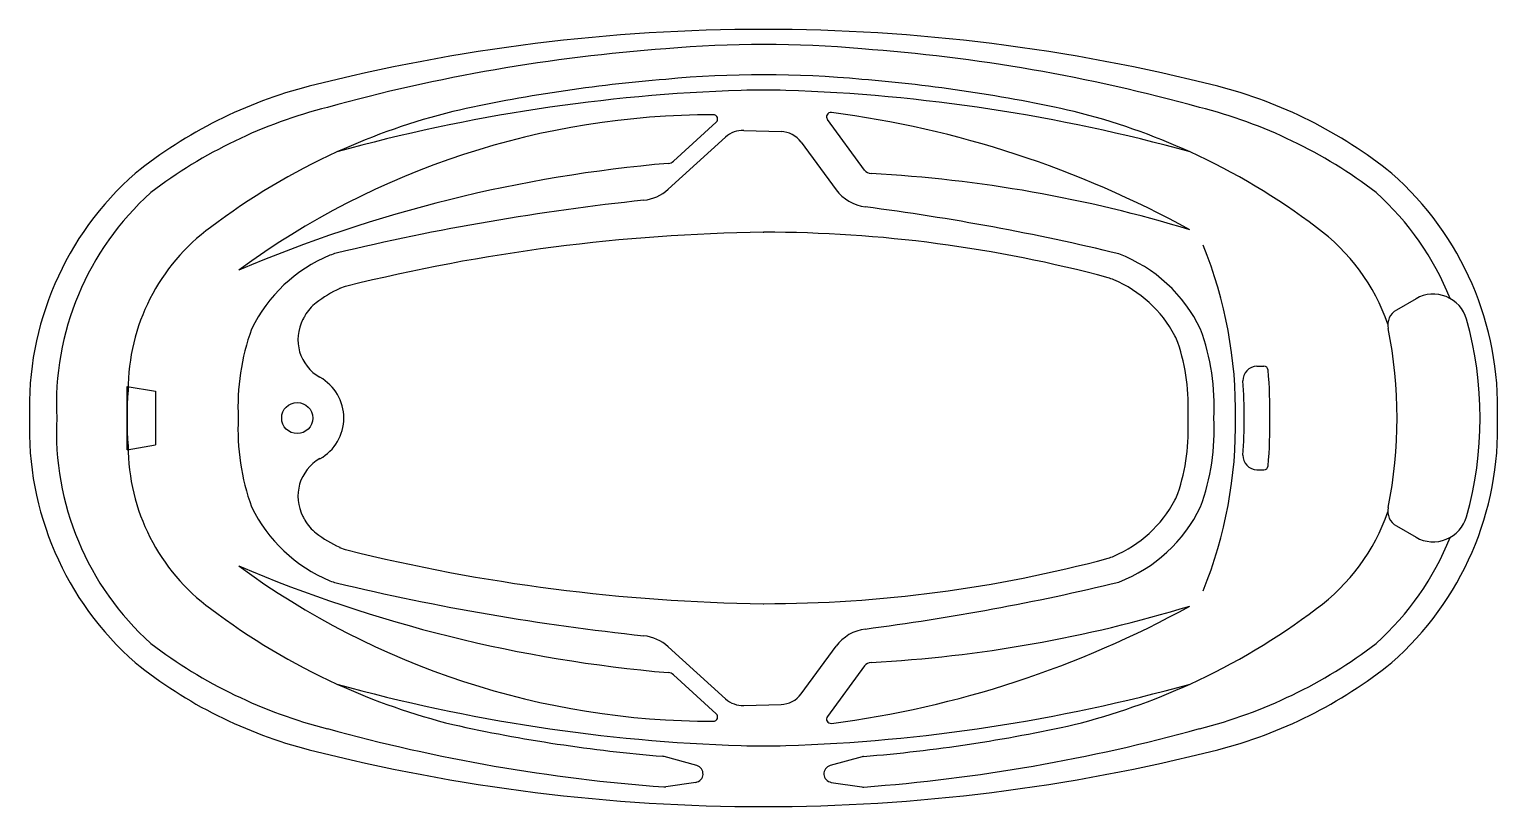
# Model space of a CAD drawing. Header units: millimetres. Extents: x -2981 to -2979.3, y 2922.38 to 2923.28.
import ezdxf

# ---------------------------------------------------------------- set-up
doc = ezdxf.new("R2010")
doc.units = ezdxf.units.MM
doc.header["$LTSCALE"] = 10
doc.layers.add('banheiro_louças', color=2, linetype='Continuous')

msp = doc.modelspace()

# ---------------------------------------------------------------- linework, layer by layer
at = {"layer": 'banheiro_louças', "color": 1}
for p, q in [((-2980.2504, 2923.124), (-2980.2009, 2923.169)), ((-2980.0291, 2923.1137), (-2980.0722, 2923.1723)), ((-2980.2565, 2923.0915), (-2980.1901, 2923.1518)), ((-2980.169, 2923.1596), (-2980.1258, 2923.1583)), ((-2980.1026, 2923.1461), (-2980.0621, 2923.091)), ((-2979.3904, 2922.9647), (-2979.4131, 2922.9516)), ((-2979.5748, 2922.8866), (-2979.5668, 2922.8866)), ((-2980.8833, 2922.8629), (-2980.8505, 2922.8578)), ((-2980.8833, 2922.7897), (-2980.8833, 2922.8629)), ((-2980.8505, 2922.8578), (-2980.8505, 2922.7954)), ((-2980.8833, 2922.7897), (-2980.8505, 2922.7954)), ((-2979.5748, 2922.7666), (-2979.5668, 2922.7666)), ((-2979.4131, 2922.7016), (-2979.3904, 2922.6885)), ((-2980.2565, 2922.5617), (-2980.1901, 2922.5014)), ((-2980.1026, 2922.5072), (-2980.0621, 2922.5623)), ((-2980.0291, 2922.5396), (-2980.0722, 2922.4809)), ((-2980.2504, 2922.5292), (-2980.2009, 2922.4842)), ((-2980.169, 2922.4936), (-2980.1258, 2922.4949)), ((-2980.2234, 2922.4242), (-2980.2611, 2922.4346)), ((-2980.0321, 2922.4344), (-2980.069, 2922.4242)), ((-2980.2246, 2922.4047), (-2980.2594, 2922.3995)), ((-2980.0678, 2922.4047), (-2980.0323, 2922.3994))]:
    msp.add_line(p, q, dxfattribs=at)
at = {"layer": 'banheiro_louças'}
msp.add_lwpolyline([(-2980.6722, 2923.2107, 0.107909), (-2980.8738, 2923.1098, 0.225095), (-2980.9962, 2922.8266, 0.225095), (-2980.8738, 2922.5434, 0.107909), (-2980.6722, 2922.4425, 0.12527), (-2979.6202, 2922.4425, 0.107909), (-2979.4186, 2922.5434, 0.225095), (-2979.2962, 2922.8266, 0.225095), (-2979.4186, 2923.1098, 0.107909), (-2979.6202, 2923.2107, 0.12527)], format="xyb", close=True, dxfattribs=at)
at = {"layer": 'banheiro_louças', "color": 1}
msp.add_circle((-2980.6862, 2922.8266), 0.018, dxfattribs=at)
for centre, radius, start, end in [((-2980.1151, 2921.2566), 2.0027, 94.1324, 105.5257), ((-2980.1461, 2921.9641), 1.295, 84.9571, 95.019), ((-2980.1773, 2921.2566), 2.0027, 74.4743, 85.8489), ((-2980.1187, 2921.449), 1.7753, 94.5466, 102.5961), ((-2980.1461, 2922.0272), 1.1969, 84.5424, 95.4313), ((-2980.1737, 2921.449), 1.7753, 77.4039, 85.4322), ((-2980.1076, 2921.2091), 1.9979, 91.8443, 105.459), ((-2980.1462, 2922.4064), 0.8, 88.1557, 91.8443), ((-2980.1847, 2921.2091), 1.9979, 74.541, 88.1557), ((-2980.5128, 2922.6382), 0.5653, 104.1659, 127.343), ((-2979.7795, 2922.6382), 0.5653, 52.657, 75.8341), ((-2980.2053, 2922.2511), 0.9266, 89.9353, 126.2986), ((-2980.3187, 2922.4298), 0.7747, 103.9756, 114.5131), ((-2980.2043, 2923.1727), 0.005, 312.2899, 89.9353), ((-2980.0682, 2923.1753), 0.005, 82.6205, 216.3138), ((-2980.2182, 2922.0175), 1.1725, 61.15, 82.6205), ((-2979.9736, 2922.4298), 0.7747, 65.4869, 76.0244), ((-2980.1699, 2923.1297), 0.03, 88.2052, 132.2899), ((-2980.1268, 2923.1283), 0.03, 36.3138, 88.2052), ((-2980.3187, 2922.4298), 0.7747, 114.5131, 127.1413), ((-2979.9736, 2922.4298), 0.7747, 52.8587, 65.4869), ((-2980.1169, 2921.4962), 1.6312, 94.9007, 112.9839), ((-2980.2572, 2923.1314), 0.01, 274.9007, 312.2899), ((-2980.0211, 2923.1196), 0.01, 216.3138, 266.9519), ((-2980.1038, 2921.5658), 1.546, 73.0238, 86.9519), ((-2980.6351, 2922.8422), 0.33, 131.9578, 182.7079), ((-2980.2901, 2923.1285), 0.05, 276.0358, 312.2899), ((-2980.0626, 2923.1001), 0.005, 216.3138, 225.2477), ((-2980.0218, 2923.1206), 0.05, 216.3138, 262.5945), ((-2979.6573, 2922.8422), 0.33, 21.8468, 48.0422), ((-2979.9928, 2920.3172), 2.777, 96.0358, 103.4977), ((-2980.3862, 2920.3172), 2.777, 76.428, 82.5945), ((-2980.6486, 2922.859), 0.2334, 126.1989, 180), ((-2979.6437, 2922.859), 0.2334, 19.0742, 53.8011), ((-2980.1184, 2920.9271), 2.1147, 90.7616, 103.9606), ((-2980.1458, 2922.9916), 0.05, 90.0009, 90.7616), ((-2980.1458, 2921.5058), 1.5359, 74.9535, 90.0009), ((-2980.5816, 2922.8534), 0.1749, 112.4463, 154.178), ((-2980.6293, 2922.9688), 0.05, 103.4977, 112.4463), ((-2979.7974, 2922.8534), 0.1749, 25.822, 68.9364), ((-2980.1116, 2922.8344), 0.5121, 358.9964, 22.0486), ((-2980.6165, 2922.9308), 0.05, 103.9606, 114.249), ((-2980.6165, 2922.9308), 0.05, 103.9606, 114.249), ((-2979.7601, 2922.9407), 0.05, 66.8708, 74.9535), ((-2979.7974, 2922.8534), 0.1449, 28.2008, 66.8708), ((-2980.5816, 2922.8534), 0.1349, 114.249, 127.8163), ((-2979.3705, 2922.9301), 0.04, 15.725, 119.9621), ((-2980.6337, 2922.9205), 0.05, 127.8163, 150.7629), ((-2979.4032, 2922.9343), 0.02, 119.9621, 191.3599), ((-2980.4891, 2922.8395), 0.2657, 160.192, 182.7851), ((-2980.6354, 2922.9174), 0.05, 151.9806, 240.7731), ((-2980.4891, 2922.8395), 0.2157, 150.7629, 151.9806), ((-2979.8899, 2922.8395), 0.2657, 357.2149, 19.808), ((-2979.9392, 2922.8266), 0.5268, 348.6401, 11.3599), ((-2979.7379, 2922.8266), 0.4217, 344.275, 15.725), ((-2979.7137, 2922.8982), 0.05, 18.4282, 28.2008), ((-2979.8899, 2922.8395), 0.2357, 356.8601, 18.4282), ((-2979.574, 2922.8697), 0.0169, 92.66, 180.7996), ((-2979.5668, 2922.8816), 0.005, 5.0462, 90), ((-2980.1018, 2922.8344), 0.5421, 358.9964, 5.0462), ((-2980.6862, 2922.8266), 0.054, 0, 60.7731), ((-2980.2643, 2922.8266), 0.6748, 356.3577, 3.6423), ((-2980.467, 2922.8266), 0.4163, 175.5345, 184.4655), ((-2980.6351, 2922.811), 0.33, 177.2921, 228.0422), ((-2980.4891, 2922.8137), 0.2657, 177.2149, 199.808), ((-2980.6862, 2922.8266), 0.054, 299.2269, 0), ((-2979.8899, 2922.8137), 0.2357, 341.5718, 3.1399), ((-2979.8899, 2922.8137), 0.2657, 340.192, 2.7851), ((-2980.1116, 2922.8189), 0.5121, 337.9514, 1.0036), ((-2980.1018, 2922.8189), 0.5421, 354.9538, 1.0036), ((-2980.6486, 2922.7942), 0.2334, 180, 233.8011), ((-2980.6354, 2922.7359), 0.05, 119.2269, 208.0194), ((-2979.574, 2922.7835), 0.0169, 179.2004, 267.34), ((-2979.5668, 2922.7716), 0.005, 270, 354.9538), ((-2979.7974, 2922.7999), 0.1449, 293.1292, 331.7992), ((-2979.7137, 2922.755), 0.05, 331.7992, 341.5718), ((-2980.5816, 2922.7999), 0.1749, 205.822, 247.5537), ((-2980.4891, 2922.8137), 0.2157, 208.0194, 209.2371), ((-2980.6337, 2922.7328), 0.05, 209.2371, 232.1837), ((-2979.7974, 2922.7999), 0.1749, 291.0636, 334.178), ((-2979.6437, 2922.7942), 0.2334, 306.1989, 340.9258), ((-2979.4032, 2922.7189), 0.02, 168.6401, 240.0379), ((-2979.3705, 2922.7232), 0.04, 240.0379, 344.275), ((-2980.5816, 2922.7999), 0.1349, 232.1837, 245.751), ((-2980.6165, 2922.7224), 0.05, 245.751, 256.0394), ((-2980.1184, 2924.7261), 2.1147, 256.0394, 269.2384), ((-2979.6573, 2922.811), 0.33, 311.9578, 338.1532), ((-2980.1458, 2924.1475), 1.5359, 269.9991, 285.0465), ((-2979.7601, 2922.7126), 0.05, 285.0465, 293.1292), ((-2980.2053, 2923.4021), 0.9266, 233.7014, 270.0647), ((-2980.1169, 2924.157), 1.6312, 247.0161, 265.0993), ((-2980.6293, 2922.6844), 0.05, 247.5537, 256.5023), ((-2979.9928, 2925.3361), 2.777, 256.5023, 263.9642), ((-2980.3862, 2925.3361), 2.777, 277.4055, 283.572), ((-2980.3187, 2923.2234), 0.7747, 232.8587, 245.4869), ((-2980.1458, 2922.6616), 0.05, 269.2384, 269.9991), ((-2980.2182, 2923.6358), 1.1725, 277.3795, 298.85), ((-2980.1038, 2924.0875), 1.546, 273.0481, 286.9762), ((-2979.9736, 2923.2234), 0.7747, 294.5131, 307.1413), ((-2980.2901, 2922.5247), 0.05, 47.7101, 83.9642), ((-2980.0218, 2922.5327), 0.05, 97.4055, 143.6862), ((-2980.5128, 2923.015), 0.5653, 232.657, 255.8341), ((-2980.0626, 2922.5532), 0.005, 134.7523, 143.6862), ((-2979.7795, 2923.015), 0.5653, 284.1659, 307.343), ((-2980.0211, 2922.5336), 0.01, 93.0481, 143.6862), ((-2980.2572, 2922.5218), 0.01, 47.7101, 85.0993), ((-2980.1076, 2924.4441), 1.9979, 254.541, 268.1557), ((-2980.3187, 2923.2234), 0.7747, 245.4869, 256.0244), ((-2980.1268, 2922.5249), 0.03, 271.7948, 323.6862), ((-2980.1847, 2924.4441), 1.9979, 271.8443, 285.459), ((-2979.9736, 2923.2234), 0.7747, 283.9756, 294.5131), ((-2980.1699, 2922.5236), 0.03, 227.7101, 271.7948), ((-2980.1157, 2924.2311), 1.8022, 257.4987, 265.3163), ((-2980.2043, 2922.4805), 0.005, 270.0647, 47.7101), ((-2980.0682, 2922.478), 0.005, 143.6862, 277.3795), ((-2980.1737, 2924.2042), 1.7753, 274.6341, 282.5961), ((-2980.1124, 2924.4166), 2.0227, 254.5519, 265.7681), ((-2980.1773, 2924.3966), 2.0027, 274.215, 285.5257), ((-2980.2637, 2922.425), 0.01, 74.5752, 85.3163), ((-2980.1462, 2923.2469), 0.8, 268.1557, 271.8443), ((-2980.2262, 2922.4146), 0.01, 279.1282, 73.6581), ((-2980.0662, 2922.4146), 0.01, 106.3419, 260.8718), ((-2980.0294, 2922.4247), 0.01, 94.6341, 105.4248), ((-2980.2609, 2922.4094), 0.01, 265.7681, 278.5801), ((-2980.0308, 2922.4093), 0.01, 261.4199, 274.215)]:
    msp.add_arc(centre, radius, start, end, dxfattribs=at)

doc.saveas('drawing.dxf')
